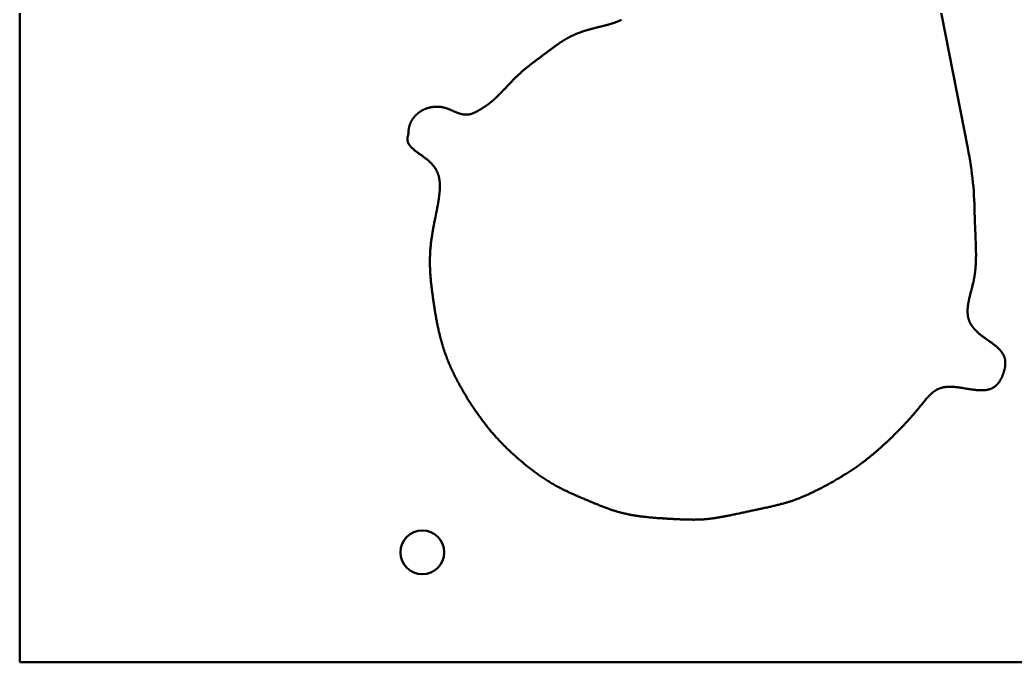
# Model space of a CAD drawing. Extents: x -586 to 710, y -253 to 486.
# Drawn here: x -104.9 to 31.1, y -211.4 to -123.6 of the extents above; entities that cross this region are included whole.
import ezdxf

# ---------------------------------------------------------------- set-up
doc = ezdxf.new("R2010")
doc.units = 0
doc.header["$MEASUREMENT"] = 0
doc.layers.add('Видимый контур (ГОСТ)', color=7, linetype='Continuous', lineweight=0)

msp = doc.modelspace()

# ---------------------------------------------------------------- linework, layer by layer
at = {"layer": 'Видимый контур (ГОСТ)', "color": 18, "lineweight": 50, "true_color": 0x000000}
for p, q in [((-104.91, -211.4), (-104.91, 13.6)), ((18.46, -109.8), (24.63, -141.18)), ((101.09, -211.4), (-104.91, -211.4))]:
    msp.add_line(p, q, dxfattribs=at)
for points in [[(-51.83, -139.33), (-51.83, -139.31), (-51.83, -139.28), (-51.83, -139.25), (-51.83, -139.23), (-51.82, -139.2), (-51.82, -139.17), (-51.82, -139.15), (-51.82, -139.12), (-51.82, -139.09), (-51.82, -139.07), (-51.82, -139.04), (-51.82, -139.01), (-51.82, -138.99), (-51.81, -138.96), (-51.81, -138.93), (-51.81, -138.91), (-51.81, -138.88), (-51.81, -138.85), (-51.8, -138.83), (-51.8, -138.8), (-51.8, -138.77), (-51.8, -138.75), (-51.79, -138.72), (-51.79, -138.69), (-51.79, -138.67), (-51.78, -138.64), (-51.78, -138.61), (-51.77, -138.59), (-51.77, -138.56), (-51.76, -138.53), (-51.76, -138.51), (-51.76, -138.48), (-51.75, -138.45), (-51.75, -138.43), (-51.74, -138.4), (-51.73, -138.37), (-51.73, -138.35), (-51.72, -138.32), (-51.72, -138.29), (-51.71, -138.27), (-51.7, -138.24), (-51.7, -138.21), (-51.69, -138.19), (-51.68, -138.16), (-51.67, -138.13), (-51.67, -138.11), (-51.66, -138.08), (-51.65, -138.05), (-51.64, -138.03), (-51.63, -138), (-51.63, -137.98), (-51.62, -137.95), (-51.61, -137.92), (-51.6, -137.9), (-51.59, -137.87), (-51.58, -137.85), (-51.57, -137.82), (-51.56, -137.8), (-51.55, -137.77), (-51.54, -137.75), (-51.53, -137.72), (-51.52, -137.69), (-51.5, -137.67), (-51.49, -137.64), (-51.48, -137.62), (-51.47, -137.59), (-51.46, -137.57), (-51.44, -137.54), (-51.43, -137.52), (-51.42, -137.49), (-51.41, -137.47), (-51.39, -137.44), (-51.38, -137.42), (-51.36, -137.4), (-51.35, -137.37), (-51.34, -137.35), (-51.32, -137.32), (-51.31, -137.3), (-51.29, -137.28), (-51.28, -137.25), (-51.26, -137.23), (-51.25, -137.2), (-51.23, -137.18), (-51.21, -137.16), (-51.2, -137.13), (-51.18, -137.11), (-51.16, -137.09), (-51.15, -137.07), (-51.13, -137.04), (-51.11, -137.02), (-51.09, -137), (-51.08, -136.97), (-51.06, -136.95), (-51.04, -136.93), (-51.02, -136.91), (-51, -136.89), (-50.98, -136.86), (-50.97, -136.84), (-50.95, -136.82), (-50.93, -136.8), (-50.91, -136.78), (-50.89, -136.76), (-50.87, -136.73), (-50.85, -136.71), (-50.83, -136.69), (-50.81, -136.67), (-50.78, -136.65), (-50.76, -136.63), (-50.74, -136.61), (-50.72, -136.59), (-50.7, -136.57), (-50.68, -136.55), (-50.66, -136.53), (-50.63, -136.51), (-50.61, -136.49), (-50.59, -136.47), (-50.57, -136.45), (-50.54, -136.43), (-50.52, -136.41), (-50.5, -136.4), (-50.47, -136.38), (-50.45, -136.36), (-50.43, -136.34), (-50.4, -136.32), (-50.38, -136.3), (-50.35, -136.29), (-50.33, -136.27), (-50.3, -136.25), (-50.28, -136.23), (-50.26, -136.22), (-50.23, -136.2), (-50.21, -136.18), (-50.18, -136.17), (-50.15, -136.15), (-50.13, -136.13), (-50.1, -136.12), (-50.08, -136.1), (-50.05, -136.09), (-50.03, -136.07), (-50, -136.05), (-49.97, -136.04), (-49.95, -136.02), (-49.92, -136.01), (-49.89, -135.99), (-49.87, -135.98), (-49.84, -135.97), (-49.81, -135.95), (-49.78, -135.94), (-49.76, -135.92), (-49.73, -135.91), (-49.7, -135.9), (-49.67, -135.88), (-49.64, -135.87), (-49.62, -135.86), (-49.59, -135.85), (-49.56, -135.83), (-49.53, -135.82), (-49.5, -135.81), (-49.47, -135.8), (-49.44, -135.79), (-49.42, -135.78), (-49.39, -135.77), (-49.36, -135.75), (-49.33, -135.74), (-49.3, -135.73), (-49.27, -135.72), (-49.24, -135.71), (-49.21, -135.7), (-49.18, -135.7), (-49.15, -135.69), (-49.12, -135.68), (-49.09, -135.67), (-49.06, -135.66), (-49.03, -135.65), (-49, -135.64), (-48.97, -135.64), (-48.94, -135.63), (-48.91, -135.62), (-48.88, -135.61), (-48.85, -135.61), (-48.81, -135.6), (-48.78, -135.59), (-48.75, -135.59), (-48.72, -135.58), (-48.69, -135.58), (-48.66, -135.57), (-48.63, -135.57), (-48.6, -135.56), (-48.57, -135.56), (-48.54, -135.55), (-48.5, -135.55), (-48.47, -135.54), (-48.44, -135.54), (-48.41, -135.54), (-48.38, -135.53), (-48.35, -135.53), (-48.32, -135.53), (-48.29, -135.52), (-48.26, -135.52), (-48.23, -135.52), (-48.2, -135.52), (-48.17, -135.52), (-48.13, -135.51), (-48.1, -135.51), (-48.07, -135.51), (-48.04, -135.51), (-48.01, -135.51), (-47.98, -135.51), (-47.95, -135.51), (-47.92, -135.51), (-47.89, -135.51), (-47.86, -135.51), (-47.83, -135.51), (-47.8, -135.51), (-47.77, -135.51), (-47.74, -135.51), (-47.72, -135.51), (-47.69, -135.51), (-47.66, -135.51), (-47.63, -135.52), (-47.6, -135.52), (-47.57, -135.52), (-47.54, -135.52), (-47.51, -135.53), (-47.48, -135.53), (-47.46, -135.53), (-47.43, -135.53), (-47.4, -135.54), (-47.37, -135.54), (-47.34, -135.55), (-47.31, -135.55), (-47.29, -135.55), (-47.26, -135.56), (-47.23, -135.56), (-47.2, -135.57), (-47.17, -135.57), (-47.14, -135.58), (-47.12, -135.58), (-47.09, -135.59), (-47.06, -135.6), (-47.03, -135.6), (-47, -135.61), (-46.98, -135.61), (-46.95, -135.62), (-46.92, -135.63), (-46.89, -135.64), (-46.86, -135.64), (-46.83, -135.65), (-46.82, -135.66), (-46.81, -135.66), (-46.79, -135.66), (-46.78, -135.67), (-46.76, -135.67), (-46.75, -135.68), (-46.73, -135.68), (-46.72, -135.69), (-46.71, -135.69), (-46.69, -135.7), (-46.68, -135.7), (-46.66, -135.71), (-46.65, -135.71), (-46.63, -135.72), (-46.62, -135.72), (-46.6, -135.73), (-46.59, -135.73), (-46.57, -135.74), (-46.56, -135.74), (-46.54, -135.75), (-46.53, -135.75), (-46.51, -135.76), (-46.5, -135.76), (-46.48, -135.77), (-46.47, -135.77), (-46.45, -135.78), (-46.44, -135.79), (-46.42, -135.79), (-46.41, -135.8), (-46.39, -135.8), (-46.37, -135.81), (-46.36, -135.82), (-46.34, -135.82), (-46.33, -135.83), (-46.31, -135.84), (-46.3, -135.84), (-46.28, -135.85), (-46.26, -135.85), (-46.25, -135.86), (-46.23, -135.87), (-46.22, -135.87), (-46.2, -135.88), (-46.18, -135.89), (-46.17, -135.9), (-46.15, -135.9), (-46.13, -135.91), (-46.12, -135.92), (-46.1, -135.92), (-46.08, -135.93), (-46.07, -135.94), (-46.05, -135.94), (-46.03, -135.95), (-46.02, -135.96), (-46, -135.97), (-45.98, -135.97), (-45.97, -135.98), (-45.93, -136), (-45.9, -136.01), (-45.86, -136.03), (-45.83, -136.04), (-45.79, -136.06), (-45.76, -136.07), (-45.72, -136.09), (-45.68, -136.1), (-45.65, -136.12), (-45.61, -136.14), (-45.57, -136.15), (-45.54, -136.17), (-45.5, -136.18), (-45.46, -136.2), (-45.43, -136.21), (-45.39, -136.23), (-45.35, -136.25), (-45.31, -136.26), (-45.28, -136.28), (-45.24, -136.29), (-45.2, -136.31), (-45.16, -136.32), (-45.12, -136.34), (-45.08, -136.35), (-45.05, -136.36), (-45.03, -136.37), (-45.01, -136.38), (-44.99, -136.38), (-44.97, -136.39), (-44.95, -136.4), (-44.93, -136.4), (-44.91, -136.41), (-44.89, -136.42), (-44.87, -136.42), (-44.85, -136.43), (-44.83, -136.44), (-44.81, -136.44), (-44.8, -136.45), (-44.78, -136.45), (-44.76, -136.46), (-44.74, -136.47), (-44.72, -136.47), (-44.7, -136.48), (-44.68, -136.48), (-44.66, -136.49), (-44.64, -136.49), (-44.62, -136.5), (-44.6, -136.5), (-44.58, -136.51), (-44.56, -136.51), (-44.54, -136.52), (-44.53, -136.52), (-44.51, -136.52), (-44.49, -136.53), (-44.47, -136.53), (-44.45, -136.54), (-44.43, -136.54), (-44.41, -136.54), (-44.39, -136.55), (-44.37, -136.55), (-44.35, -136.55), (-44.33, -136.56), (-44.32, -136.56), (-44.3, -136.56), (-44.28, -136.57), (-44.26, -136.57), (-44.24, -136.57), (-44.22, -136.57), (-44.2, -136.58), (-44.18, -136.58), (-44.16, -136.58), (-44.15, -136.58), (-44.13, -136.58), (-44.11, -136.58), (-44.09, -136.59), (-44.07, -136.59), (-44.05, -136.59), (-44.03, -136.59), (-44.02, -136.59), (-44, -136.59), (-43.98, -136.59), (-43.96, -136.59), (-43.94, -136.59), (-43.92, -136.59), (-43.91, -136.59), (-43.89, -136.59), (-43.87, -136.59), (-43.85, -136.59), (-43.83, -136.59), (-43.81, -136.59), (-43.8, -136.59), (-43.78, -136.59), (-43.76, -136.59), (-43.74, -136.59), (-43.72, -136.58), (-43.71, -136.58), (-43.69, -136.58), (-43.67, -136.58), (-43.65, -136.58), (-43.64, -136.58), (-43.62, -136.57), (-43.6, -136.57), (-43.58, -136.57), (-43.57, -136.57), (-43.55, -136.56), (-43.53, -136.56), (-43.51, -136.56), (-43.5, -136.55), (-43.48, -136.55), (-43.46, -136.55), (-43.44, -136.54), (-43.43, -136.54), (-43.41, -136.54), (-43.39, -136.53), (-43.37, -136.53), (-43.36, -136.52), (-43.34, -136.52), (-43.32, -136.51), (-43.31, -136.51), (-43.29, -136.51), (-43.27, -136.5), (-43.26, -136.5), (-43.24, -136.49), (-43.22, -136.49), (-43.21, -136.48), (-43.19, -136.48), (-43.17, -136.47), (-43.16, -136.46), (-43.14, -136.46), (-43.12, -136.45), (-43.11, -136.45), (-43.09, -136.44), (-43.07, -136.44), (-43.06, -136.43), (-43.04, -136.42), (-43.02, -136.42), (-43.01, -136.41), (-42.99, -136.4), (-42.98, -136.4), (-42.96, -136.39), (-42.94, -136.39), (-42.93, -136.38), (-42.91, -136.37), (-42.89, -136.36), (-42.88, -136.36), (-42.86, -136.35), (-42.85, -136.34), (-42.81, -136.33), (-42.78, -136.31), (-42.75, -136.3), (-42.72, -136.29), (-42.69, -136.27), (-42.66, -136.25), (-42.62, -136.24), (-42.59, -136.22), (-42.56, -136.21), (-42.53, -136.19), (-42.5, -136.17), (-42.47, -136.16), (-42.44, -136.14), (-42.41, -136.12), (-42.37, -136.11), (-42.34, -136.09), (-42.31, -136.07), (-42.28, -136.06), (-42.25, -136.04), (-42.22, -136.02), (-42.19, -136), (-42.16, -135.98), (-42.13, -135.97), (-42.1, -135.95), (-42.07, -135.93), (-42.04, -135.91), (-42.01, -135.89), (-41.98, -135.87), (-41.94, -135.86), (-41.91, -135.84), (-41.88, -135.82), (-41.85, -135.8), (-41.82, -135.78), (-41.79, -135.76), (-41.76, -135.74), (-41.73, -135.72), (-41.7, -135.7), (-41.67, -135.68), (-41.64, -135.67), (-41.61, -135.65), (-41.58, -135.63), (-41.55, -135.61), (-41.51, -135.59), (-41.48, -135.57), (-41.45, -135.54), (-41.42, -135.52), (-41.39, -135.5), (-41.36, -135.48), (-41.33, -135.46), (-41.3, -135.44), (-41.26, -135.42), (-41.23, -135.4), (-41.2, -135.38), (-41.17, -135.35), (-41.14, -135.33), (-41.11, -135.31), (-41.07, -135.29), (-41.04, -135.26), (-41.03, -135.25), (-41.01, -135.24), (-40.99, -135.23), (-40.98, -135.22), (-40.96, -135.21), (-40.94, -135.19), (-40.93, -135.18), (-40.91, -135.17), (-40.9, -135.16), (-40.88, -135.15), (-40.86, -135.13), (-40.85, -135.12), (-40.83, -135.11), (-40.81, -135.1), (-40.8, -135.08), (-40.78, -135.07), (-40.76, -135.06), (-40.75, -135.05), (-40.73, -135.03), (-40.71, -135.02), (-40.7, -135.01), (-40.68, -134.99), (-40.66, -134.98), (-40.65, -134.97), (-40.63, -134.95), (-40.61, -134.94), (-40.6, -134.93), (-40.58, -134.91), (-40.56, -134.9), (-40.54, -134.89), (-40.53, -134.87), (-40.51, -134.86), (-40.49, -134.84), (-40.48, -134.83), (-40.46, -134.81), (-40.44, -134.8), (-40.42, -134.79), (-40.41, -134.77), (-40.39, -134.76), (-40.37, -134.74), (-40.35, -134.73), (-40.34, -134.71), (-40.32, -134.7), (-40.3, -134.68), (-40.28, -134.67), (-40.27, -134.65), (-40.25, -134.64), (-40.23, -134.62), (-40.21, -134.61), (-40.2, -134.59), (-40.18, -134.57), (-40.16, -134.56), (-40.14, -134.54), (-40.12, -134.53), (-40.11, -134.51), (-40.09, -134.49), (-40.07, -134.48), (-40.05, -134.46), (-40.03, -134.44), (-40.02, -134.43), (-40, -134.41), (-39.98, -134.39), (-39.96, -134.38), (-39.94, -134.36), (-39.92, -134.34), (-39.9, -134.33), (-39.89, -134.31), (-39.87, -134.29), (-39.85, -134.27), (-39.83, -134.26), (-39.81, -134.24), (-39.79, -134.22), (-39.77, -134.2), (-39.76, -134.18), (-39.74, -134.17), (-39.72, -134.15), (-39.7, -134.13), (-39.68, -134.11), (-39.66, -134.09), (-39.64, -134.07), (-39.62, -134.06), (-39.6, -134.04), (-39.58, -134.02), (-39.57, -134), (-39.55, -133.98), (-39.53, -133.96), (-39.51, -133.94), (-39.49, -133.92), (-39.47, -133.9), (-39.45, -133.88), (-39.43, -133.86), (-39.41, -133.84), (-39.39, -133.82), (-39.37, -133.8), (-39.35, -133.79), (-39.33, -133.77), (-39.31, -133.75), (-39.29, -133.72), (-39.27, -133.7), (-39.25, -133.68), (-39.23, -133.66), (-39.21, -133.64), (-39.19, -133.62), (-39.17, -133.6), (-39.15, -133.58), (-39.13, -133.56), (-39.11, -133.54), (-39.09, -133.52), (-39.07, -133.5), (-39.05, -133.48), (-39.03, -133.46), (-39.01, -133.44), (-38.99, -133.41), (-38.97, -133.39), (-38.93, -133.35), (-38.89, -133.31), (-38.85, -133.27), (-38.81, -133.22), (-38.76, -133.18), (-38.72, -133.13), (-38.68, -133.09), (-38.64, -133.05), (-38.6, -133), (-38.56, -132.96), (-38.51, -132.91), (-38.47, -132.87), (-38.43, -132.82), (-38.39, -132.78), (-38.35, -132.73), (-38.3, -132.69), (-38.26, -132.64), (-38.22, -132.6), (-38.17, -132.55), (-38.13, -132.51), (-38.09, -132.46), (-38, -132.37), (-37.96, -132.33), (-37.92, -132.28), (-37.87, -132.24), (-37.83, -132.19), (-37.79, -132.15), (-37.74, -132.1), (-37.7, -132.06), (-37.66, -132.02), (-37.61, -131.97), (-37.57, -131.93), (-37.53, -131.88), (-37.48, -131.84), (-37.44, -131.79), (-37.39, -131.75), (-37.35, -131.71), (-37.31, -131.66), (-37.26, -131.62), (-37.22, -131.58), (-37.18, -131.53), (-37.13, -131.49), (-37.09, -131.45), (-37.04, -131.4), (-37, -131.36), (-36.96, -131.32), (-36.91, -131.28), (-36.87, -131.24), (-36.82, -131.2), (-36.78, -131.15), (-36.74, -131.11), (-36.69, -131.07), (-36.65, -131.03), (-36.6, -130.99), (-36.56, -130.95), (-36.52, -130.91), (-36.47, -130.87), (-36.43, -130.83), (-36.38, -130.79), (-36.34, -130.75), (-36.3, -130.71), (-36.25, -130.67), (-36.21, -130.64), (-36.16, -130.6), (-36.12, -130.56), (-36.08, -130.52), (-36.03, -130.48), (-35.99, -130.45), (-35.95, -130.41), (-35.9, -130.37), (-35.86, -130.34), (-35.81, -130.3), (-35.77, -130.26), (-35.73, -130.23), (-35.68, -130.19), (-35.64, -130.16), (-35.6, -130.12), (-35.55, -130.09), (-35.51, -130.05), (-35.47, -130.02), (-35.42, -129.98), (-35.38, -129.95), (-35.33, -129.91), (-35.29, -129.88), (-35.25, -129.84), (-35.2, -129.81), (-35.16, -129.78), (-35.12, -129.74), (-35.07, -129.71), (-35.03, -129.68), (-34.99, -129.64), (-34.94, -129.61), (-34.9, -129.58), (-34.86, -129.54), (-34.81, -129.51), (-34.77, -129.48), (-34.68, -129.41), (-34.6, -129.35), (-34.51, -129.28), (-34.42, -129.22), (-34.34, -129.16), (-34.16, -129.03), (-34.08, -128.96), (-33.99, -128.9), (-33.9, -128.83), (-33.82, -128.77), (-33.73, -128.7), (-33.64, -128.64), (-33.56, -128.57), (-33.47, -128.51), (-33.42, -128.48), (-33.38, -128.44), (-33.34, -128.41), (-33.29, -128.38), (-33.25, -128.34), (-33.21, -128.31), (-33.16, -128.28), (-33.12, -128.25), (-33.07, -128.21), (-33.03, -128.18), (-32.98, -128.15), (-32.94, -128.11), (-32.9, -128.08), (-32.85, -128.05), (-32.81, -128.01), (-32.76, -127.98), (-32.72, -127.94), (-32.67, -127.91), (-32.63, -127.88), (-32.58, -127.84), (-32.54, -127.81), (-32.49, -127.77), (-32.45, -127.74), (-32.4, -127.71), (-32.36, -127.67), (-32.31, -127.64), (-32.26, -127.6), (-32.22, -127.57), (-32.17, -127.54), (-32.13, -127.5), (-32.08, -127.47), (-32.03, -127.43), (-31.99, -127.4), (-31.94, -127.36), (-31.89, -127.33), (-31.85, -127.29), (-31.8, -127.26), (-31.75, -127.23), (-31.7, -127.19), (-31.66, -127.16), (-31.61, -127.12), (-31.56, -127.09), (-31.51, -127.05), (-31.46, -127.02), (-31.41, -126.98), (-31.37, -126.95), (-31.32, -126.92), (-31.27, -126.88), (-31.22, -126.85), (-31.17, -126.81), (-31.12, -126.78), (-31.07, -126.75), (-31.02, -126.71), (-30.97, -126.68), (-30.92, -126.65), (-30.89, -126.63), (-30.86, -126.61), (-30.84, -126.59), (-30.81, -126.58), (-30.79, -126.56), (-30.76, -126.55), (-30.73, -126.53), (-30.71, -126.51), (-30.68, -126.5), (-30.66, -126.48), (-30.63, -126.46), (-30.6, -126.45), (-30.58, -126.43), (-30.55, -126.41), (-30.52, -126.4), (-30.5, -126.38), (-30.47, -126.37), (-30.44, -126.35), (-30.42, -126.33), (-30.39, -126.32), (-30.36, -126.3), (-30.34, -126.29), (-30.31, -126.27), (-30.28, -126.25), (-30.25, -126.24), (-30.23, -126.22), (-30.2, -126.21), (-30.17, -126.19), (-30.14, -126.18), (-30.12, -126.16), (-30.09, -126.14), (-30.06, -126.13), (-30.03, -126.11), (-30.01, -126.1), (-29.98, -126.08), (-29.95, -126.07), (-29.92, -126.05), (-29.89, -126.04), (-29.86, -126.02), (-29.84, -126.01), (-29.81, -125.99), (-29.78, -125.98), (-29.75, -125.96), (-29.72, -125.95), (-29.69, -125.93), (-29.66, -125.92), (-29.63, -125.9), (-29.61, -125.89), (-29.58, -125.88), (-29.55, -125.86), (-29.52, -125.85), (-29.49, -125.83), (-29.46, -125.82), (-29.43, -125.8), (-29.4, -125.79), (-29.37, -125.78), (-29.34, -125.76), (-29.31, -125.75), (-29.28, -125.73), (-29.25, -125.72), (-29.22, -125.71), (-29.19, -125.69), (-29.16, -125.68), (-29.13, -125.67), (-29.1, -125.65), (-29.07, -125.64), (-29.04, -125.63), (-29.01, -125.61), (-28.98, -125.6), (-28.95, -125.59), (-28.92, -125.57), (-28.88, -125.56), (-28.85, -125.55), (-28.82, -125.54), (-28.79, -125.52), (-28.76, -125.51), (-28.73, -125.5), (-28.7, -125.49), (-28.67, -125.47), (-28.63, -125.46), (-28.6, -125.45), (-28.57, -125.44), (-28.54, -125.42), (-28.51, -125.41), (-28.48, -125.4), (-28.44, -125.39), (-28.41, -125.38), (-28.38, -125.36), (-28.35, -125.35), (-28.32, -125.34), (-28.28, -125.33), (-28.25, -125.32), (-28.22, -125.31), (-28.19, -125.29), (-28.15, -125.28), (-28.12, -125.27), (-28.09, -125.26), (-28.06, -125.25), (-28.02, -125.24), (-27.99, -125.23), (-27.96, -125.22), (-27.93, -125.21), (-27.89, -125.19), (-27.86, -125.18), (-27.83, -125.17), (-27.79, -125.16), (-27.76, -125.15), (-27.73, -125.14), (-27.69, -125.13), (-27.66, -125.12), (-27.63, -125.11), (-27.6, -125.1), (-27.56, -125.09), (-27.53, -125.08), (-27.46, -125.06), (-27.39, -125.04), (-27.33, -125.02), (-27.26, -125), (-27.19, -124.98), (-27.12, -124.96), (-27.06, -124.94), (-26.99, -124.92), (-26.92, -124.91), (-26.85, -124.89), (-26.79, -124.87), (-26.72, -124.85), (-26.65, -124.83), (-26.58, -124.81), (-26.51, -124.8), (-26.45, -124.78), (-26.38, -124.76), (-26.31, -124.75), (-26.24, -124.73), (-26.17, -124.71), (-26.11, -124.69), (-26.04, -124.68), (-25.97, -124.66), (-25.9, -124.65), (-25.84, -124.63), (-25.77, -124.61), (-25.7, -124.6), (-25.63, -124.58), (-25.57, -124.56), (-25.5, -124.55), (-25.43, -124.53), (-25.37, -124.51), (-25.3, -124.5), (-25.24, -124.48), (-25.2, -124.47), (-25.17, -124.47), (-25.14, -124.46), (-25.11, -124.45), (-25.07, -124.44), (-25.04, -124.43), (-25.01, -124.42), (-24.98, -124.42), (-24.95, -124.41), (-24.91, -124.4), (-24.88, -124.39), (-24.85, -124.38), (-24.82, -124.37), (-24.79, -124.37), (-24.75, -124.36), (-24.72, -124.35), (-24.69, -124.34), (-24.66, -124.33), (-24.63, -124.32), (-24.6, -124.32), (-24.57, -124.31), (-24.54, -124.3), (-24.51, -124.29), (-24.48, -124.28), (-24.44, -124.27), (-24.41, -124.26), (-24.38, -124.26), (-24.35, -124.25), (-24.32, -124.24), (-24.29, -124.23), (-24.26, -124.22), (-24.23, -124.21), (-24.2, -124.2), (-24.17, -124.2), (-24.14, -124.19), (-24.12, -124.18), (-24.09, -124.17), (-24.06, -124.16), (-24.03, -124.15), (-24, -124.14), (-23.97, -124.13), (-23.94, -124.12), (-23.91, -124.11), (-23.88, -124.1), (-23.86, -124.1), (-23.83, -124.09), (-23.8, -124.08), (-23.77, -124.07), (-23.74, -124.06), (-23.72, -124.05), (-23.69, -124.04), (-23.66, -124.03), (-23.63, -124.02), (-23.61, -124.01), (-23.58, -124), (-23.55, -123.99), (-23.53, -123.98), (-23.5, -123.97), (-23.47, -123.96), (-23.45, -123.95), (-23.42, -123.94), (-23.39, -123.93), (-23.37, -123.92), (-23.34, -123.91), (-23.32, -123.9), (-23.29, -123.89), (-23.27, -123.88), (-23.24, -123.87), (-23.22, -123.86), (-23.19, -123.85), (-23.17, -123.84), (-23.14, -123.83), (-23.12, -123.82), (-23.09, -123.81), (-23.07, -123.8), (-23.04, -123.79), (-23.02, -123.78), (-22.99, -123.77), (-22.97, -123.76), (-22.95, -123.75), (-22.92, -123.74), (-22.9, -123.73), (-22.88, -123.72), (-22.85, -123.71), (-22.83, -123.69), (-22.81, -123.68), (-22.79, -123.67), (-22.76, -123.66), (-22.74, -123.65), (-22.72, -123.64)], [(25.57, -150.62), (25.58, -150.7), (25.58, -150.77), (25.58, -150.85), (25.59, -150.92), (25.59, -150.99), (25.59, -151.07), (25.59, -151.14), (25.6, -151.21), (25.6, -151.28), (25.6, -151.35), (25.61, -151.42), (25.61, -151.49), (25.61, -151.56), (25.61, -151.63), (25.62, -151.7), (25.62, -151.77), (25.62, -151.84), (25.62, -151.9), (25.63, -151.97), (25.63, -152.04), (25.63, -152.1), (25.64, -152.17), (25.64, -152.23), (25.64, -152.3), (25.64, -152.36), (25.65, -152.43), (25.65, -152.49), (25.65, -152.55), (25.65, -152.62), (25.66, -152.68), (25.66, -152.74), (25.66, -152.8), (25.67, -152.86), (25.67, -152.92), (25.67, -152.99), (25.67, -153.05), (25.68, -153.11), (25.68, -153.16), (25.68, -153.22), (25.68, -153.28), (25.68, -153.34), (25.69, -153.4), (25.69, -153.46), (25.69, -153.51), (25.69, -153.57), (25.7, -153.63), (25.7, -153.68), (25.7, -153.74), (25.7, -153.79), (25.7, -153.85), (25.71, -153.9), (25.71, -153.96), (25.71, -154.01), (25.71, -154.07), (25.71, -154.12), (25.72, -154.17), (25.72, -154.22), (25.72, -154.28), (25.72, -154.33), (25.72, -154.38), (25.72, -154.43), (25.73, -154.48), (25.73, -154.54), (25.73, -154.59), (25.73, -154.64), (25.73, -154.69), (25.73, -154.74), (25.73, -154.79), (25.73, -154.83), (25.74, -154.88), (25.74, -154.93), (25.74, -154.98), (25.74, -155.03), (25.74, -155.08), (25.74, -155.12), (25.74, -155.17), (25.74, -155.22), (25.74, -155.27), (25.74, -155.31), (25.74, -155.36), (25.74, -155.4), (25.74, -155.45), (25.74, -155.49), (25.75, -155.54), (25.75, -155.59), (25.75, -155.63), (25.75, -155.67), (25.75, -155.72), (25.75, -155.81), (25.75, -155.89), (25.75, -155.98), (25.74, -156.06), (25.74, -156.15), (25.74, -156.23), (25.74, -156.31), (25.74, -156.4), (25.74, -156.48), (25.73, -156.56), (25.73, -156.64), (25.73, -156.71), (25.73, -156.79), (25.72, -156.87), (25.72, -156.94), (25.71, -157.02), (25.71, -157.1), (25.71, -157.17), (25.7, -157.24), (25.7, -157.32), (25.69, -157.39), (25.69, -157.46), (25.68, -157.53), (25.67, -157.6), (25.67, -157.67), (25.66, -157.74), (25.65, -157.81), (25.65, -157.88), (25.64, -157.95), (25.63, -158.01), (25.62, -158.08), (25.62, -158.15), (25.61, -158.21), (25.6, -158.28), (25.59, -158.34), (25.58, -158.41), (25.57, -158.47), (25.56, -158.54), (25.55, -158.6), (25.54, -158.67), (25.53, -158.73), (25.52, -158.79), (25.51, -158.85), (25.5, -158.91), (25.49, -158.98), (25.47, -159.04), (25.46, -159.1), (25.45, -159.16), (25.44, -159.22), (25.43, -159.28), (25.41, -159.34), (25.4, -159.4), (25.39, -159.46), (25.38, -159.52), (25.36, -159.58), (25.35, -159.64), (25.32, -159.76), (25.29, -159.87), (25.27, -159.99), (25.24, -160.1), (25.21, -160.22), (25.18, -160.33), (25.15, -160.45), (25.12, -160.56), (25.09, -160.67), (25.06, -160.79), (25, -161.01), (24.97, -161.13), (24.94, -161.24), (24.92, -161.35), (24.89, -161.46), (24.86, -161.58), (24.83, -161.69), (24.81, -161.8), (24.78, -161.91), (24.77, -161.97), (24.76, -162.03), (24.75, -162.08), (24.74, -162.14), (24.72, -162.2), (24.71, -162.25), (24.7, -162.31), (24.69, -162.36), (24.68, -162.42), (24.67, -162.48), (24.67, -162.53), (24.66, -162.59), (24.65, -162.65), (24.64, -162.7), (24.63, -162.76), (24.63, -162.82), (24.62, -162.87), (24.62, -162.93), (24.61, -162.98), (24.61, -163.04), (24.6, -163.1), (24.6, -163.15), (24.59, -163.21), (24.59, -163.27), (24.59, -163.32), (24.59, -163.38), (24.59, -163.44), (24.59, -163.49), (24.59, -163.55), (24.59, -163.61), (24.59, -163.66), (24.6, -163.72), (24.6, -163.77), (24.61, -163.83), (24.61, -163.89), (24.62, -163.94), (24.62, -164), (24.63, -164.05), (24.64, -164.11), (24.65, -164.17), (24.66, -164.22), (24.67, -164.28), (24.68, -164.33), (24.69, -164.36), (24.7, -164.39), (24.71, -164.42), (24.71, -164.44), (24.72, -164.47), (24.73, -164.5), (24.74, -164.53), (24.74, -164.55), (24.75, -164.58), (24.76, -164.61), (24.77, -164.64), (24.78, -164.66), (24.79, -164.69), (24.8, -164.72), (24.81, -164.75), (24.82, -164.77), (24.83, -164.8), (24.84, -164.83), (24.86, -164.86), (24.87, -164.88), (24.88, -164.91), (24.89, -164.94), (24.9, -164.96), (24.92, -164.99), (24.93, -165.02), (24.94, -165.04), (24.96, -165.07), (24.97, -165.1), (24.99, -165.13), (25, -165.15), (25.01, -165.18), (25.03, -165.21), (25.05, -165.23), (25.06, -165.26), (25.08, -165.28), (25.09, -165.31), (25.11, -165.34), (25.13, -165.36), (25.14, -165.39), (25.16, -165.42), (25.18, -165.44), (25.2, -165.47), (25.22, -165.5), (25.23, -165.52), (25.25, -165.55), (25.27, -165.57), (25.29, -165.6), (25.31, -165.63), (25.33, -165.65), (25.35, -165.68), (25.37, -165.7), (25.39, -165.73), (25.41, -165.75), (25.44, -165.78), (25.46, -165.81), (25.48, -165.83), (25.5, -165.86), (25.53, -165.88), (25.55, -165.91), (25.57, -165.93), (25.59, -165.96), (25.62, -165.98), (25.64, -166.01), (25.67, -166.03), (25.69, -166.06), (25.71, -166.08), (25.74, -166.11), (25.76, -166.13), (25.79, -166.16), (25.82, -166.18), (25.87, -166.23), (25.92, -166.28), (25.97, -166.33), (26.03, -166.38), (26.08, -166.43), (26.14, -166.48), (26.2, -166.53), (26.26, -166.57), (26.31, -166.62), (26.37, -166.67), (26.43, -166.72), (26.49, -166.76), (26.56, -166.81), (26.62, -166.86), (26.68, -166.91), (26.74, -166.95), (26.8, -167), (26.87, -167.05), (26.93, -167.09), (27, -167.14), (27.12, -167.23), (27.25, -167.32), (27.38, -167.42), (27.51, -167.51), (27.57, -167.55), (27.64, -167.6), (27.7, -167.65), (27.76, -167.69), (27.83, -167.74), (27.89, -167.78), (27.95, -167.83), (28.01, -167.87), (28.07, -167.92), (28.13, -167.96), (28.19, -168.01), (28.25, -168.05), (28.31, -168.1), (28.36, -168.15), (28.42, -168.19), (28.47, -168.24), (28.53, -168.28), (28.58, -168.33), (28.61, -168.35), (28.63, -168.37), (28.66, -168.4), (28.68, -168.42), (28.71, -168.44), (28.73, -168.47), (28.76, -168.49), (28.78, -168.51), (28.81, -168.53), (28.83, -168.56), (28.85, -168.58), (28.88, -168.6), (28.9, -168.63), (28.92, -168.65), (28.94, -168.67), (28.97, -168.7), (28.99, -168.72), (29.01, -168.74), (29.03, -168.77), (29.05, -168.79), (29.07, -168.81), (29.09, -168.84), (29.11, -168.86), (29.13, -168.88), (29.15, -168.91), (29.17, -168.93), (29.19, -168.95), (29.21, -168.98), (29.23, -169), (29.24, -169.02), (29.26, -169.05), (29.28, -169.07), (29.3, -169.09), (29.31, -169.12), (29.33, -169.14), (29.34, -169.17), (29.36, -169.19), (29.38, -169.21), (29.39, -169.24), (29.4, -169.26), (29.42, -169.28), (29.43, -169.31), (29.45, -169.33), (29.46, -169.36), (29.47, -169.38), (29.49, -169.4), (29.5, -169.43), (29.51, -169.45), (29.52, -169.48), (29.53, -169.5), (29.54, -169.52), (29.56, -169.55), (29.57, -169.57), (29.58, -169.6), (29.59, -169.62), (29.6, -169.65), (29.61, -169.67), (29.61, -169.7), (29.62, -169.72), (29.63, -169.74), (29.64, -169.77), (29.65, -169.79), (29.65, -169.82), (29.66, -169.84), (29.67, -169.87), (29.68, -169.89), (29.68, -169.92), (29.69, -169.94), (29.69, -169.97), (29.7, -169.99), (29.7, -170.02), (29.71, -170.04), (29.71, -170.07), (29.72, -170.09), (29.72, -170.12), (29.72, -170.14), (29.73, -170.17), (29.73, -170.19), (29.73, -170.22), (29.74, -170.24), (29.74, -170.27), (29.74, -170.3), (29.74, -170.32), (29.75, -170.35), (29.75, -170.4), (29.75, -170.45), (29.75, -170.5), (29.75, -170.55), (29.75, -170.6), (29.75, -170.66), (29.75, -170.71), (29.74, -170.76), (29.74, -170.81), (29.73, -170.86), (29.73, -170.92), (29.72, -170.97), (29.71, -171.02), (29.71, -171.08), (29.7, -171.13), (29.69, -171.18), (29.68, -171.24), (29.67, -171.29), (29.66, -171.34), (29.64, -171.4), (29.63, -171.45), (29.62, -171.5), (29.6, -171.56), (29.59, -171.61), (29.57, -171.66), (29.56, -171.72), (29.54, -171.77), (29.53, -171.82), (29.51, -171.88), (29.49, -171.93), (29.47, -171.98), (29.45, -172.04), (29.43, -172.09), (29.41, -172.14), (29.39, -172.2), (29.37, -172.25), (29.35, -172.3), (29.33, -172.35), (29.31, -172.4), (29.28, -172.46), (29.26, -172.51), (29.23, -172.56), (29.21, -172.61), (29.18, -172.66), (29.16, -172.71), (29.13, -172.76), (29.1, -172.81), (29.07, -172.86), (29.05, -172.91), (29.02, -172.95), (28.99, -173), (28.96, -173.05), (28.93, -173.1), (28.89, -173.14), (28.86, -173.19), (28.83, -173.23), (28.81, -173.25), (28.79, -173.28), (28.78, -173.3), (28.76, -173.32), (28.74, -173.34), (28.72, -173.36), (28.71, -173.38), (28.69, -173.4), (28.67, -173.42), (28.65, -173.44), (28.63, -173.46), (28.61, -173.48), (28.59, -173.5), (28.57, -173.52), (28.55, -173.54), (28.53, -173.56), (28.51, -173.58), (28.49, -173.6), (28.47, -173.62), (28.45, -173.64), (28.43, -173.65), (28.41, -173.67), (28.39, -173.69), (28.37, -173.71), (28.35, -173.72), (28.32, -173.74), (28.3, -173.76), (28.28, -173.77), (28.26, -173.79), (28.23, -173.81), (28.21, -173.82), (28.19, -173.84), (28.16, -173.85), (28.14, -173.87), (28.11, -173.88), (28.09, -173.9), (28.07, -173.91), (28.04, -173.92), (28.02, -173.94), (27.99, -173.95), (27.97, -173.96), (27.94, -173.98), (27.91, -173.99), (27.89, -174), (27.86, -174.01), (27.83, -174.02), (27.81, -174.03), (27.78, -174.05), (27.75, -174.06), (27.73, -174.07), (27.7, -174.08), (27.67, -174.09), (27.64, -174.1), (27.61, -174.11), (27.58, -174.11), (27.56, -174.12), (27.53, -174.13), (27.5, -174.14), (27.47, -174.15), (27.44, -174.16), (27.41, -174.16), (27.38, -174.17), (27.35, -174.18), (27.31, -174.18), (27.28, -174.19), (27.25, -174.2), (27.22, -174.2), (27.19, -174.21), (27.16, -174.21), (27.13, -174.22), (27.09, -174.22), (27.06, -174.23), (27.03, -174.23), (27, -174.23), (26.96, -174.24), (26.93, -174.24), (26.9, -174.24), (26.86, -174.25), (26.83, -174.25), (26.79, -174.25), (26.76, -174.25), (26.72, -174.25), (26.69, -174.26), (26.65, -174.26), (26.62, -174.26), (26.58, -174.26), (26.55, -174.26), (26.51, -174.26), (26.48, -174.26), (26.44, -174.26), (26.41, -174.26), (26.37, -174.26), (26.33, -174.26), (26.3, -174.26), (26.26, -174.26), (26.22, -174.25), (26.19, -174.25), (26.15, -174.25), (26.07, -174.25), (26, -174.24), (25.92, -174.23), (25.85, -174.23), (25.77, -174.22), (25.69, -174.21), (25.61, -174.2), (25.54, -174.19), (25.46, -174.18), (25.38, -174.17), (25.3, -174.16), (25.22, -174.15), (25.14, -174.14), (25.06, -174.13), (24.98, -174.12), (24.82, -174.09), (24.66, -174.07), (24.5, -174.04), (24.35, -174.01), (24.27, -174), (24.19, -173.99), (24.11, -173.97), (24.03, -173.96), (23.95, -173.95), (23.88, -173.94), (23.8, -173.92), (23.72, -173.91), (23.65, -173.9), (23.57, -173.89), (23.49, -173.88), (23.42, -173.87), (23.35, -173.86), (23.27, -173.85), (23.2, -173.84), (23.13, -173.83), (23.05, -173.82), (22.98, -173.82), (22.91, -173.81), (22.84, -173.8), (22.77, -173.8), (22.7, -173.79), (22.63, -173.79), (22.57, -173.78), (22.5, -173.78), (22.43, -173.78), (22.37, -173.77), (22.3, -173.77), (22.24, -173.77), (22.2, -173.77), (22.17, -173.77), (22.14, -173.77), (22.11, -173.77), (22.08, -173.77), (22.05, -173.77), (22.02, -173.77), (21.99, -173.77), (21.96, -173.77), (21.93, -173.78), (21.9, -173.78), (21.87, -173.78), (21.84, -173.78), (21.81, -173.78), (21.78, -173.78), (21.75, -173.79), (21.72, -173.79), (21.69, -173.79), (21.66, -173.8), (21.63, -173.8), (21.6, -173.8), (21.58, -173.81), (21.55, -173.81), (21.52, -173.81), (21.49, -173.82), (21.47, -173.82), (21.44, -173.83), (21.41, -173.83), (21.36, -173.84), (21.3, -173.85), (21.25, -173.86), (21.2, -173.87), (21.15, -173.88), (21.1, -173.9), (21.05, -173.91), (21, -173.93), (20.95, -173.94), (20.9, -173.96), (20.86, -173.97), (20.81, -173.99), (20.76, -174.01), (20.72, -174.03), (20.67, -174.04), (20.63, -174.06), (20.58, -174.08), (20.54, -174.1), (20.5, -174.12), (20.46, -174.15), (20.41, -174.17), (20.37, -174.19), (20.33, -174.21), (20.29, -174.24), (20.25, -174.26), (20.21, -174.29), (20.17, -174.31), (20.13, -174.34), (20.09, -174.36), (20.05, -174.39), (20.01, -174.42), (19.98, -174.44), (19.94, -174.47), (19.9, -174.5), (19.86, -174.53), (19.83, -174.56), (19.79, -174.59), (19.75, -174.62), (19.72, -174.65), (19.68, -174.68), (19.64, -174.71), (19.61, -174.75), (19.57, -174.78), (19.54, -174.81), (19.5, -174.85), (19.47, -174.88), (19.43, -174.91), (19.4, -174.95), (19.36, -174.98), (19.33, -175.02), (19.29, -175.06), (19.26, -175.09), (19.22, -175.13), (19.19, -175.17), (19.16, -175.2), (19.12, -175.24), (19.09, -175.28), (19.05, -175.32), (19.02, -175.36), (18.98, -175.4), (18.95, -175.44), (18.91, -175.48), (18.88, -175.52), (18.84, -175.56), (18.81, -175.6), (18.77, -175.65), (18.74, -175.69), (18.7, -175.73), (18.66, -175.78), (18.63, -175.82), (18.59, -175.86), (18.56, -175.91), (18.52, -175.95), (18.48, -176), (18.44, -176.05), (18.41, -176.09), (18.37, -176.14), (18.33, -176.19), (18.29, -176.23), (18.25, -176.28), (18.21, -176.33), (18.17, -176.38), (18.13, -176.43), (18.09, -176.48), (18.05, -176.53), (18.01, -176.58), (17.97, -176.63), (17.93, -176.68), (17.88, -176.73), (17.84, -176.79), (17.8, -176.84), (17.75, -176.89), (17.71, -176.95), (17.66, -177), (17.62, -177.05), (17.57, -177.11), (17.53, -177.16), (17.48, -177.22), (17.43, -177.28), (17.38, -177.33), (17.33, -177.39), (17.29, -177.45), (17.24, -177.5), (17.19, -177.56), (17.14, -177.62), (17.09, -177.68), (17.03, -177.74), (16.98, -177.8), (16.93, -177.86), (16.88, -177.92), (16.82, -177.98), (16.77, -178.04), (16.72, -178.1), (16.66, -178.16), (16.61, -178.22), (16.55, -178.29), (16.49, -178.35), (16.44, -178.41), (16.38, -178.47), (16.32, -178.54), (16.27, -178.6), (16.21, -178.66), (16.15, -178.73), (16.09, -178.79), (16.03, -178.85), (15.97, -178.92), (15.91, -178.98), (15.85, -179.05), (15.79, -179.11), (15.72, -179.18), (15.66, -179.24), (15.6, -179.31), (15.54, -179.37), (15.47, -179.44), (15.41, -179.5), (15.35, -179.57), (15.28, -179.64), (15.22, -179.7), (15.15, -179.77), (15.02, -179.9), (14.89, -180.03), (14.76, -180.16), (14.63, -180.29), (14.49, -180.43), (14.36, -180.56), (14.23, -180.69), (14.09, -180.82), (13.96, -180.94), (13.82, -181.07), (13.69, -181.2), (13.55, -181.33), (13.49, -181.39), (13.42, -181.45), (13.35, -181.51), (13.29, -181.58), (13.22, -181.64), (13.15, -181.7), (13.08, -181.76), (13.02, -181.82), (12.95, -181.88), (12.88, -181.94), (12.82, -182), (12.75, -182.06), (12.69, -182.12), (12.62, -182.18), (12.55, -182.24), (12.49, -182.3), (12.42, -182.35), (12.36, -182.41), (12.29, -182.47), (12.22, -182.52), (12.16, -182.58), (12.09, -182.64), (12.03, -182.69), (11.96, -182.75), (11.9, -182.8), (11.83, -182.86), (11.77, -182.91), (11.71, -182.97), (11.64, -183.02), (11.58, -183.07), (11.51, -183.13), (11.45, -183.18), (11.39, -183.23), (11.32, -183.28), (11.26, -183.34), (11.19, -183.39), (11.13, -183.44), (11.07, -183.49), (11, -183.54), (10.94, -183.59), (10.88, -183.64), (10.82, -183.69), (10.75, -183.74), (10.69, -183.79), (10.63, -183.83), (10.56, -183.88), (10.5, -183.93), (10.44, -183.98), (10.38, -184.03), (10.31, -184.07), (10.25, -184.12), (10.19, -184.17), (10.06, -184.26), (9.94, -184.35), (9.81, -184.44), (9.69, -184.53), (9.56, -184.62), (9.44, -184.71), (9.31, -184.8), (9.18, -184.88), (9.05, -184.97), (8.92, -185.06), (8.8, -185.15), (8.67, -185.23), (8.53, -185.32), (8.4, -185.4), (8.27, -185.49), (8.14, -185.57), (8, -185.66), (7.87, -185.74), (7.8, -185.79), (7.73, -185.83), (7.66, -185.87), (7.59, -185.91), (7.52, -185.96), (7.46, -186), (7.39, -186.04), (7.32, -186.08), (7.25, -186.12), (7.18, -186.17), (7.11, -186.21), (7.03, -186.25), (6.96, -186.29), (6.89, -186.33), (6.75, -186.42), (6.6, -186.5), (6.46, -186.59), (6.31, -186.67), (6.17, -186.75), (6.02, -186.84), (5.87, -186.92), (5.72, -187), (5.57, -187.09), (5.42, -187.17), (5.27, -187.25), (5.12, -187.33), (4.96, -187.42), (4.81, -187.5), (4.66, -187.58), (4.5, -187.66), (4.35, -187.74), (4.19, -187.81), (4.04, -187.89), (3.88, -187.97), (3.73, -188.05), (3.65, -188.08), (3.58, -188.12), (3.5, -188.16), (3.42, -188.19), (3.35, -188.23), (3.27, -188.27), (3.19, -188.3), (3.12, -188.34), (3.04, -188.37), (2.96, -188.41), (2.89, -188.44), (2.81, -188.48), (2.73, -188.51), (2.66, -188.55), (2.58, -188.58), (2.51, -188.61), (2.43, -188.65), (2.36, -188.68), (2.28, -188.71), (2.2, -188.74), (2.13, -188.78), (2.05, -188.81), (1.98, -188.84), (1.91, -188.87), (1.83, -188.9), (1.76, -188.93), (1.68, -188.96), (1.61, -188.99), (1.54, -189.02), (1.46, -189.05), (1.39, -189.07), (1.32, -189.1), (1.24, -189.13), (1.17, -189.16), (1.1, -189.18), (1.02, -189.21), (0.95, -189.24), (0.88, -189.26), (0.81, -189.29), (0.74, -189.31), (0.67, -189.34), (0.59, -189.36), (0.52, -189.39), (0.45, -189.41), (0.38, -189.43), (0.31, -189.46), (0.24, -189.48), (0.17, -189.5), (0.1, -189.52), (0.03, -189.55), (-0.04, -189.57), (-0.11, -189.59), (-0.18, -189.61), (-0.25, -189.63), (-0.32, -189.65), (-0.39, -189.67), (-0.46, -189.69), (-0.53, -189.71), (-0.6, -189.73), (-0.67, -189.75), (-0.81, -189.79), (-0.95, -189.82), (-1.08, -189.86), (-1.22, -189.9), (-1.36, -189.93), (-1.5, -189.96), (-1.64, -190), (-1.78, -190.03), (-1.92, -190.06), (-2.06, -190.09), (-2.2, -190.13), (-2.34, -190.16), (-2.48, -190.19), (-2.62, -190.22), (-2.76, -190.25), (-2.91, -190.28), (-3.05, -190.31), (-3.2, -190.34), (-3.34, -190.37), (-3.49, -190.41), (-3.64, -190.44), (-3.79, -190.47), (-3.86, -190.49), (-3.94, -190.5), (-4.01, -190.52), (-4.09, -190.53), (-4.24, -190.57), (-4.39, -190.6), (-4.55, -190.63), (-4.7, -190.66), (-4.86, -190.7), (-5.01, -190.73), (-5.17, -190.77), (-5.33, -190.8), (-5.49, -190.83), (-5.65, -190.87), (-5.81, -190.9), (-5.97, -190.94), (-6.13, -190.97), (-6.29, -191.01), (-6.61, -191.08), (-6.94, -191.15), (-7.1, -191.18), (-7.26, -191.22), (-7.42, -191.25), (-7.58, -191.28), (-7.75, -191.32), (-7.9, -191.35), (-7.98, -191.36), (-8.06, -191.38), (-8.14, -191.4), (-8.22, -191.41), (-8.3, -191.43), (-8.38, -191.44), (-8.46, -191.46), (-8.53, -191.47), (-8.61, -191.49), (-8.69, -191.5), (-8.77, -191.52), (-8.84, -191.53), (-8.92, -191.55), (-9, -191.56), (-9.07, -191.57), (-9.15, -191.59), (-9.22, -191.6), (-9.3, -191.61), (-9.37, -191.62), (-9.45, -191.64), (-9.52, -191.65), (-9.59, -191.66), (-9.67, -191.67), (-9.74, -191.68), (-9.81, -191.7), (-9.89, -191.71), (-9.96, -191.72), (-10.03, -191.73), (-10.1, -191.74), (-10.17, -191.75), (-10.24, -191.76), (-10.31, -191.77), (-10.38, -191.78), (-10.45, -191.78), (-10.52, -191.79), (-10.59, -191.8), (-10.66, -191.81), (-10.72, -191.82), (-10.79, -191.83), (-10.86, -191.83), (-10.93, -191.84), (-10.99, -191.85), (-11.06, -191.85), (-11.13, -191.86), (-11.19, -191.87), (-11.26, -191.87), (-11.33, -191.88), (-11.39, -191.88), (-11.46, -191.89), (-11.52, -191.89), (-11.59, -191.9), (-11.65, -191.9), (-11.71, -191.9), (-11.78, -191.91), (-11.84, -191.91), (-11.91, -191.91), (-11.97, -191.92), (-12.03, -191.92), (-12.1, -191.92), (-12.16, -191.92), (-12.29, -191.93), (-12.41, -191.93), (-12.54, -191.93), (-12.66, -191.93), (-12.79, -191.94), (-12.92, -191.94), (-13.05, -191.93), (-13.17, -191.93), (-13.24, -191.93), (-13.3, -191.93), (-13.37, -191.93), (-13.43, -191.93), (-13.5, -191.93), (-13.56, -191.93), (-13.63, -191.92), (-13.69, -191.92), (-13.76, -191.92), (-13.83, -191.92), (-13.89, -191.92), (-13.96, -191.91), (-14.03, -191.91), (-14.1, -191.91), (-14.17, -191.91), (-14.23, -191.91), (-14.3, -191.9), (-14.37, -191.9), (-14.44, -191.9), (-14.51, -191.89), (-14.58, -191.89), (-14.66, -191.89), (-14.73, -191.88), (-14.8, -191.88), (-14.87, -191.88), (-14.94, -191.88), (-15.02, -191.87), (-15.09, -191.87), (-15.16, -191.86), (-15.24, -191.86), (-15.31, -191.86), (-15.39, -191.85), (-15.46, -191.85), (-15.54, -191.85), (-15.62, -191.84), (-15.69, -191.84), (-15.77, -191.83), (-15.85, -191.83), (-15.93, -191.83), (-16.01, -191.82), (-16.09, -191.82), (-16.16, -191.81), (-16.24, -191.81), (-16.32, -191.8), (-16.41, -191.8), (-16.49, -191.79), (-16.57, -191.79), (-16.65, -191.78), (-16.73, -191.78), (-16.81, -191.77), (-16.9, -191.77), (-16.98, -191.76), (-17.06, -191.76), (-17.15, -191.75), (-17.23, -191.75), (-17.31, -191.74), (-17.4, -191.74), (-17.48, -191.73), (-17.65, -191.72), (-17.82, -191.71), (-17.99, -191.69), (-18.17, -191.68), (-18.34, -191.67), (-18.51, -191.65), (-18.68, -191.64), (-18.86, -191.62), (-19.03, -191.6), (-19.2, -191.59), (-19.37, -191.57), (-19.46, -191.56), (-19.54, -191.55), (-19.63, -191.54), (-19.71, -191.53), (-19.8, -191.52), (-19.88, -191.51), (-19.97, -191.5), (-20.05, -191.49), (-20.14, -191.48), (-20.22, -191.47), (-20.3, -191.45), (-20.39, -191.44), (-20.47, -191.43), (-20.55, -191.42), (-20.63, -191.41), (-20.72, -191.39), (-20.8, -191.38), (-20.88, -191.37), (-20.96, -191.36), (-21.04, -191.34), (-21.12, -191.33), (-21.2, -191.31), (-21.28, -191.3), (-21.36, -191.29), (-21.44, -191.27), (-21.52, -191.26), (-21.6, -191.24), (-21.68, -191.23), (-21.75, -191.21), (-21.83, -191.19), (-21.91, -191.18), (-21.98, -191.16), (-22.06, -191.15), (-22.14, -191.13), (-22.21, -191.11), (-22.29, -191.09), (-22.36, -191.08), (-22.44, -191.06), (-22.51, -191.04), (-22.58, -191.02), (-22.66, -191), (-22.73, -190.99), (-22.8, -190.97), (-22.87, -190.95), (-22.95, -190.93), (-23.02, -190.91), (-23.09, -190.89), (-23.16, -190.87), (-23.23, -190.85), (-23.3, -190.83), (-23.37, -190.81), (-23.44, -190.79), (-23.51, -190.77), (-23.58, -190.75), (-23.65, -190.72), (-23.71, -190.7), (-23.78, -190.68), (-23.85, -190.66), (-23.92, -190.64), (-23.98, -190.61), (-24.05, -190.59), (-24.12, -190.57), (-24.18, -190.55), (-24.25, -190.52), (-24.38, -190.48), (-24.52, -190.43), (-24.65, -190.38), (-24.78, -190.33), (-24.91, -190.28), (-25.04, -190.24), (-25.17, -190.19), (-25.3, -190.14), (-25.43, -190.08), (-25.56, -190.03), (-25.69, -189.98), (-25.82, -189.93), (-25.95, -189.88), (-26.08, -189.82), (-26.21, -189.77), (-26.34, -189.72), (-26.47, -189.66), (-26.6, -189.61), (-26.73, -189.56), (-26.86, -189.5), (-27, -189.45), (-27.13, -189.39), (-27.26, -189.33), (-27.4, -189.28), (-27.53, -189.22), (-27.66, -189.17), (-27.8, -189.11), (-27.93, -189.05), (-28.07, -188.99), (-28.21, -188.93), (-28.34, -188.88), (-28.48, -188.82), (-28.62, -188.76), (-28.76, -188.7), (-28.89, -188.64), (-29.03, -188.58), (-29.17, -188.51), (-29.31, -188.45), (-29.45, -188.39), (-29.59, -188.32), (-29.73, -188.26), (-29.87, -188.2), (-30.01, -188.13), (-30.14, -188.06), (-30.28, -188), (-30.42, -187.93), (-30.56, -187.86), (-30.7, -187.79), (-30.84, -187.72), (-30.98, -187.65), (-31.11, -187.58), (-31.25, -187.51), (-31.39, -187.44), (-31.53, -187.36), (-31.66, -187.29), (-31.8, -187.21), (-31.93, -187.13), (-32.07, -187.06), (-32.2, -186.98), (-32.34, -186.9), (-32.47, -186.82), (-32.6, -186.74), (-32.73, -186.66), (-32.87, -186.58), (-33, -186.49), (-33.13, -186.41), (-33.26, -186.33), (-33.39, -186.24), (-33.51, -186.16), (-33.64, -186.07), (-33.77, -185.98), (-33.9, -185.89), (-34.02, -185.81), (-34.15, -185.72), (-34.27, -185.63), (-34.4, -185.54), (-34.52, -185.45), (-34.64, -185.36), (-34.76, -185.27), (-34.88, -185.17), (-35.01, -185.08), (-35.13, -184.99), (-35.24, -184.9), (-35.36, -184.8), (-35.48, -184.71), (-35.6, -184.62), (-35.72, -184.52), (-35.83, -184.43), (-35.95, -184.33), (-36.06, -184.24), (-36.18, -184.14), (-36.29, -184.05), (-36.4, -183.95), (-36.52, -183.85), (-36.63, -183.76), (-36.74, -183.66), (-36.85, -183.57), (-36.96, -183.47), (-37.07, -183.37), (-37.18, -183.27), (-37.29, -183.18), (-37.4, -183.08), (-37.51, -182.98), (-37.61, -182.88), (-37.72, -182.79), (-37.83, -182.69), (-37.93, -182.59), (-38.04, -182.49), (-38.14, -182.39), (-38.25, -182.29), (-38.35, -182.19), (-38.45, -182.09), (-38.56, -181.99), (-38.66, -181.89), (-38.76, -181.78), (-38.86, -181.68), (-38.96, -181.58), (-39.06, -181.48), (-39.16, -181.37), (-39.26, -181.27), (-39.36, -181.16), (-39.46, -181.06), (-39.56, -180.95), (-39.66, -180.84), (-39.76, -180.74), (-39.86, -180.63), (-39.95, -180.52), (-40.05, -180.41), (-40.15, -180.3), (-40.24, -180.19), (-40.34, -180.08), (-40.44, -179.97), (-40.53, -179.85), (-40.63, -179.74), (-40.72, -179.63), (-40.82, -179.51), (-40.91, -179.4), (-41.01, -179.28), (-41.1, -179.16), (-41.19, -179.04), (-41.29, -178.93), (-41.38, -178.81), (-41.47, -178.68), (-41.57, -178.56), (-41.66, -178.44), (-41.75, -178.32), (-41.84, -178.19), (-41.94, -178.07), (-42.03, -177.94), (-42.12, -177.82), (-42.21, -177.69), (-42.3, -177.56), (-42.39, -177.44), (-42.48, -177.31), (-42.57, -177.18), (-42.66, -177.05), (-42.75, -176.91), (-42.84, -176.78), (-42.93, -176.65), (-43.02, -176.51), (-43.11, -176.38), (-43.2, -176.24), (-43.28, -176.11), (-43.37, -175.97), (-43.46, -175.83), (-43.55, -175.7), (-43.64, -175.56), (-43.72, -175.42), (-43.81, -175.28), (-43.89, -175.14), (-43.98, -174.99), (-44.07, -174.85), (-44.15, -174.71), (-44.24, -174.56), (-44.32, -174.42), (-44.4, -174.28), (-44.49, -174.13), (-44.57, -173.98), (-44.65, -173.84), (-44.74, -173.69), (-44.82, -173.54), (-44.9, -173.39), (-44.98, -173.24), (-45.06, -173.1), (-45.14, -172.95), (-45.22, -172.79), (-45.3, -172.64), (-45.37, -172.49), (-45.45, -172.34), (-45.52, -172.19), (-45.6, -172.04), (-45.67, -171.88), (-45.75, -171.73), (-45.82, -171.57), (-45.86, -171.5), (-45.89, -171.42), (-45.93, -171.34), (-45.96, -171.27), (-46, -171.19), (-46.03, -171.11), (-46.07, -171.03), (-46.1, -170.95), (-46.13, -170.88), (-46.17, -170.8), (-46.2, -170.72), (-46.23, -170.64), (-46.27, -170.56), (-46.3, -170.49), (-46.33, -170.41), (-46.36, -170.33), (-46.4, -170.25), (-46.43, -170.17), (-46.46, -170.09), (-46.49, -170.02), (-46.52, -169.94), (-46.55, -169.86), (-46.58, -169.78), (-46.61, -169.7), (-46.64, -169.62), (-46.67, -169.54), (-46.7, -169.46), (-46.73, -169.38), (-46.76, -169.31), (-46.79, -169.23), (-46.81, -169.15), (-46.84, -169.07), (-46.87, -168.99), (-46.9, -168.91), (-46.92, -168.83), (-46.95, -168.75), (-46.98, -168.67), (-47, -168.59), (-47.03, -168.51), (-47.05, -168.43), (-47.08, -168.35), (-47.1, -168.27), (-47.13, -168.2), (-47.15, -168.12), (-47.17, -168.04), (-47.2, -167.96), (-47.22, -167.88), (-47.24, -167.8), (-47.27, -167.72), (-47.29, -167.64), (-47.31, -167.56), (-47.33, -167.48), (-47.36, -167.4), (-47.38, -167.32), (-47.4, -167.24), (-47.42, -167.16), (-47.44, -167.08), (-47.46, -167), (-47.48, -166.92), (-47.5, -166.85), (-47.54, -166.69), (-47.58, -166.53), (-47.62, -166.37), (-47.65, -166.21), (-47.69, -166.05), (-47.72, -165.9), (-47.76, -165.74), (-47.79, -165.58), (-47.82, -165.42), (-47.85, -165.27), (-47.88, -165.11), (-47.92, -164.96), (-47.94, -164.8), (-47.97, -164.64), (-48, -164.49), (-48.03, -164.33), (-48.06, -164.18), (-48.08, -164.03), (-48.11, -163.87), (-48.14, -163.72), (-48.16, -163.57), (-48.19, -163.41), (-48.21, -163.26), (-48.24, -163.11), (-48.26, -162.96), (-48.28, -162.81), (-48.31, -162.66), (-48.33, -162.51), (-48.35, -162.36), (-48.38, -162.21), (-48.4, -162.06), (-48.42, -161.91), (-48.44, -161.76), (-48.46, -161.62), (-48.48, -161.47), (-48.5, -161.32), (-48.52, -161.18), (-48.54, -161.03), (-48.56, -160.89), (-48.58, -160.74), (-48.6, -160.6), (-48.61, -160.46), (-48.63, -160.31), (-48.65, -160.17), (-48.67, -160.03), (-48.68, -159.89), (-48.7, -159.75), (-48.71, -159.6), (-48.73, -159.46), (-48.74, -159.32), (-48.75, -159.18), (-48.77, -159.04), (-48.78, -158.9), (-48.79, -158.77), (-48.8, -158.63), (-48.81, -158.49), (-48.82, -158.35), (-48.83, -158.21), (-48.84, -158.07), (-48.85, -157.94), (-48.85, -157.8), (-48.86, -157.66), (-48.86, -157.53), (-48.87, -157.39), (-48.87, -157.25), (-48.88, -157.12), (-48.88, -156.98), (-48.88, -156.84), (-48.88, -156.71), (-48.88, -156.57), (-48.88, -156.43), (-48.88, -156.3), (-48.87, -156.16), (-48.87, -156.03), (-48.86, -155.89), (-48.86, -155.75), (-48.85, -155.62), (-48.85, -155.48), (-48.84, -155.34), (-48.83, -155.2), (-48.82, -155.07), (-48.81, -154.93), (-48.8, -154.79), (-48.78, -154.65), (-48.77, -154.51), (-48.76, -154.37), (-48.74, -154.23), (-48.73, -154.09), (-48.71, -153.95), (-48.69, -153.81), (-48.67, -153.67), (-48.65, -153.53), (-48.63, -153.39), (-48.61, -153.24), (-48.59, -153.1), (-48.57, -152.96), (-48.54, -152.81), (-48.52, -152.67), (-48.49, -152.52), (-48.47, -152.38), (-48.44, -152.23), (-48.42, -152.08), (-48.39, -151.94), (-48.36, -151.79), (-48.33, -151.64), (-48.31, -151.5), (-48.28, -151.35), (-48.25, -151.2), (-48.22, -151.05), (-48.19, -150.9), (-48.13, -150.6), (-48.07, -150.31), (-48.01, -150.01), (-47.98, -149.86), (-47.95, -149.71), (-47.92, -149.56), (-47.89, -149.42), (-47.87, -149.27), (-47.84, -149.12), (-47.81, -148.98), (-47.8, -148.9), (-47.79, -148.83), (-47.77, -148.76), (-47.76, -148.69), (-47.75, -148.62), (-47.74, -148.54), (-47.72, -148.47), (-47.71, -148.4), (-47.7, -148.33), (-47.69, -148.26), (-47.68, -148.19), (-47.67, -148.12), (-47.66, -148.05), (-47.65, -147.98), (-47.64, -147.91), (-47.63, -147.84), (-47.62, -147.77), (-47.61, -147.7), (-47.6, -147.63), (-47.59, -147.56), (-47.59, -147.49), (-47.58, -147.42), (-47.57, -147.36), (-47.57, -147.29), (-47.56, -147.22), (-47.55, -147.16), (-47.55, -147.09), (-47.54, -147.02), (-47.54, -146.96), (-47.53, -146.89), (-47.53, -146.83), (-47.53, -146.76), (-47.52, -146.7), (-47.52, -146.63), (-47.52, -146.57), (-47.52, -146.5), (-47.52, -146.44), (-47.52, -146.38), (-47.52, -146.32), (-47.52, -146.25), (-47.52, -146.19), (-47.52, -146.13), (-47.52, -146.07), (-47.53, -146.01), (-47.53, -145.95), (-47.53, -145.89), (-47.54, -145.83), (-47.54, -145.77), (-47.55, -145.71), (-47.55, -145.65), (-47.56, -145.59), (-47.57, -145.53), (-47.58, -145.48), (-47.59, -145.42), (-47.6, -145.36), (-47.61, -145.31), (-47.62, -145.25), (-47.63, -145.19), (-47.64, -145.14), (-47.65, -145.08), (-47.67, -145.03), (-47.68, -144.98), (-47.7, -144.92), (-47.71, -144.87), (-47.73, -144.82), (-47.74, -144.76), (-47.76, -144.71), (-47.78, -144.66), (-47.8, -144.61), (-47.82, -144.56), (-47.84, -144.51), (-47.86, -144.46), (-47.88, -144.41), (-47.91, -144.36), (-47.93, -144.31), (-47.95, -144.26), (-47.98, -144.21), (-48.01, -144.16), (-48.03, -144.11), (-48.06, -144.07), (-48.09, -144.02), (-48.12, -143.97), (-48.15, -143.93), (-48.18, -143.88), (-48.21, -143.84), (-48.24, -143.79), (-48.27, -143.75), (-48.3, -143.7), (-48.34, -143.66), (-48.37, -143.61), (-48.4, -143.57), (-48.44, -143.53), (-48.48, -143.48), (-48.51, -143.44), (-48.55, -143.4), (-48.59, -143.36), (-48.63, -143.32), (-48.67, -143.27), (-48.71, -143.23), (-48.75, -143.19), (-48.79, -143.15), (-48.83, -143.11), (-48.87, -143.07), (-48.91, -143.03), (-48.96, -142.99), (-49, -142.95), (-49.04, -142.92), (-49.09, -142.88), (-49.13, -142.84), (-49.18, -142.8), (-49.22, -142.76), (-49.27, -142.72), (-49.32, -142.69), (-49.36, -142.65), (-49.41, -142.61), (-49.46, -142.57), (-49.51, -142.54), (-49.55, -142.5), (-49.6, -142.46), (-49.65, -142.43), (-49.75, -142.36), (-49.85, -142.28), (-49.95, -142.21), (-50.04, -142.14), (-50.14, -142.07), (-50.24, -142), (-50.34, -141.93), (-50.44, -141.86), (-50.54, -141.79), (-50.59, -141.75), (-50.64, -141.72), (-50.68, -141.68), (-50.73, -141.65), (-50.78, -141.61), (-50.82, -141.57), (-50.87, -141.54), (-50.92, -141.5), (-50.96, -141.47), (-51.01, -141.43), (-51.05, -141.39), (-51.1, -141.36), (-51.14, -141.32), (-51.18, -141.28), (-51.22, -141.24), (-51.26, -141.21), (-51.3, -141.17), (-51.34, -141.13), (-51.38, -141.09), (-51.42, -141.05), (-51.44, -141.03), (-51.46, -141.02), (-51.47, -141), (-51.49, -140.98), (-51.51, -140.96), (-51.53, -140.94), (-51.54, -140.92), (-51.56, -140.9), (-51.58, -140.88), (-51.59, -140.86), (-51.61, -140.84), (-51.63, -140.81), (-51.64, -140.79), (-51.66, -140.77), (-51.67, -140.75), (-51.68, -140.73), (-51.7, -140.71), (-51.71, -140.69), (-51.73, -140.67), (-51.74, -140.65), (-51.75, -140.63), (-51.76, -140.6), (-51.78, -140.58), (-51.79, -140.56), (-51.8, -140.54), (-51.81, -140.52), (-51.82, -140.5), (-51.83, -140.47), (-51.84, -140.45), (-51.85, -140.43), (-51.86, -140.41), (-51.87, -140.38), (-51.88, -140.36), (-51.89, -140.34), (-51.89, -140.31), (-51.9, -140.29), (-51.91, -140.27), (-51.91, -140.24), (-51.92, -140.22), (-51.92, -140.2), (-51.93, -140.17), (-51.93, -140.15), (-51.94, -140.12), (-51.94, -140.1), (-51.94, -140.07), (-51.95, -140.05), (-51.95, -140.02), (-51.95, -140), (-51.95, -139.97), (-51.95, -139.95), (-51.95, -139.92), (-51.95, -139.89), (-51.95, -139.87), (-51.95, -139.84), (-51.95, -139.82), (-51.95, -139.79), (-51.94, -139.76), (-51.94, -139.73), (-51.93, -139.71), (-51.93, -139.68), (-51.92, -139.65), (-51.92, -139.62), (-51.91, -139.6), (-51.9, -139.57), (-51.9, -139.54), (-51.89, -139.51), (-51.88, -139.48), (-51.87, -139.45), (-51.86, -139.42), (-51.85, -139.39), (-51.84, -139.36), (-51.83, -139.33)]]:
    msp.add_lwpolyline(points, dxfattribs=at)
msp.add_circle((-49.91, -196.4), 3, dxfattribs=at)
msp.add_open_spline([(25.57, -150.62), (25.56, -147.46), (25.25, -144.29), (24.63, -141.18)], degree=3, dxfattribs=at)

doc.saveas('drawing.dxf')
